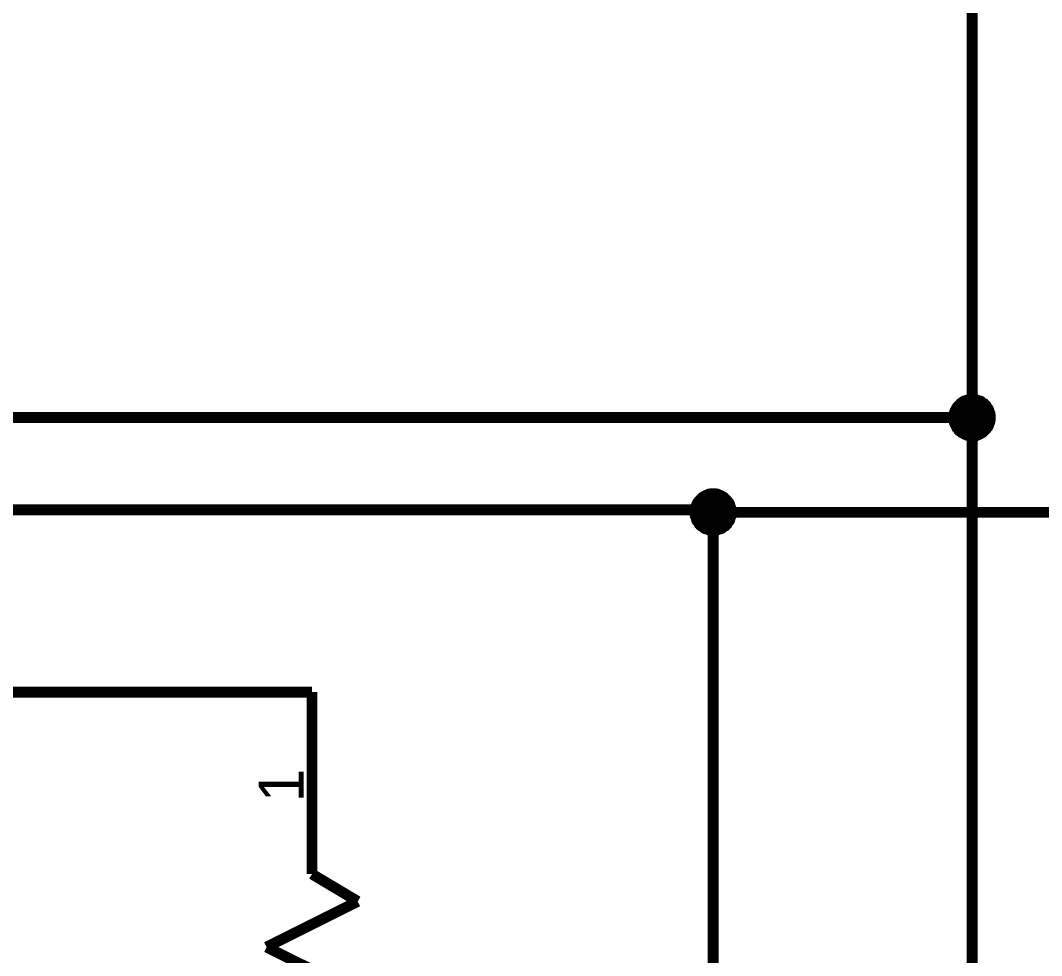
# Model space of a CAD drawing. Header units: millimetres. Extents: x 0 to 800, y 0 to 567.
# Drawn here: x 325.76 to 354.24, y 487.24 to 513.32 of the extents above; entities that cross this region are included whole.
import ezdxf

# ---------------------------------------------------------------- set-up
doc = ezdxf.new("R2010")
doc.units = ezdxf.units.MM
doc.layers.add('Sheet', color=255, linetype='Continuous')

msp = doc.modelspace()

# ---------------------------------------------------------------- linework, layer by layer
at = {"layer": 'Sheet'}
for points, const_width in [([(287.628, 502.248), (352.306, 502.248), (352.306, 539.743), (359.16, 539.743)], 0.3), ([(351.791, 502.248), (351.791, 502.27), (351.791, 502.304), (351.802, 502.326), (351.802, 502.348), (351.802, 502.371), (351.813, 502.393), (351.824, 502.427), (351.836, 502.449), (351.847, 502.472), (351.858, 502.494), (351.869, 502.505), (351.88, 502.528), (351.892, 502.55), (351.914, 502.572), (351.925, 502.584), (351.948, 502.606), (351.959, 502.617), (351.981, 502.64), (352.004, 502.651), (352.015, 502.662), (352.037, 502.684), (352.06, 502.696), (352.082, 502.707), (352.104, 502.707), (352.127, 502.718), (352.149, 502.729), (352.183, 502.74), (352.205, 502.74), (352.228, 502.74), (352.25, 502.752), (352.284, 502.752), (352.306, 502.752)], 0.3), ([(351.791, 502.248), (351.791, 502.27), (351.791, 502.304), (351.802, 502.326), (351.802, 502.348), (351.802, 502.371), (351.813, 502.393), (351.824, 502.427), (351.836, 502.449), (351.847, 502.472), (351.858, 502.494), (351.869, 502.505), (351.88, 502.528), (351.892, 502.55), (351.914, 502.572), (351.925, 502.584), (351.948, 502.606), (351.959, 502.617), (351.981, 502.64), (352.004, 502.651), (352.015, 502.662), (352.037, 502.684), (352.06, 502.696), (352.082, 502.707), (352.104, 502.707), (352.127, 502.718), (352.149, 502.729), (352.183, 502.74), (352.205, 502.74), (352.228, 502.74), (352.25, 502.752), (352.284, 502.752), (352.306, 502.752)], 0.3), ([(351.791, 502.248), (351.791, 502.27), (351.791, 502.304), (351.802, 502.326), (351.802, 502.348), (351.802, 502.371), (351.813, 502.393), (351.824, 502.427), (351.836, 502.449), (351.847, 502.472), (351.858, 502.494), (351.869, 502.505), (351.88, 502.528), (351.892, 502.55), (351.914, 502.572), (351.925, 502.584), (351.948, 502.606), (351.959, 502.617), (351.981, 502.64), (352.004, 502.651), (352.015, 502.662), (352.037, 502.684), (352.06, 502.696), (352.082, 502.707), (352.104, 502.707), (352.127, 502.718), (352.149, 502.729), (352.183, 502.74), (352.205, 502.74), (352.228, 502.74), (352.25, 502.752), (352.284, 502.752), (352.306, 502.752)], 0.3), ([(351.791, 502.248), (351.791, 502.27), (351.791, 502.304), (351.802, 502.326), (351.802, 502.348), (351.802, 502.371), (351.813, 502.393), (351.824, 502.427), (351.836, 502.449), (351.847, 502.472), (351.858, 502.494), (351.869, 502.505), (351.88, 502.528), (351.892, 502.55), (351.914, 502.572), (351.925, 502.584), (351.948, 502.606), (351.959, 502.617), (351.981, 502.64), (352.004, 502.651), (352.015, 502.662), (352.037, 502.684), (352.06, 502.696), (352.082, 502.707), (352.104, 502.707), (352.127, 502.718), (352.149, 502.729), (352.183, 502.74), (352.205, 502.74), (352.228, 502.74), (352.25, 502.752), (352.284, 502.752), (352.306, 502.752)], 0.3), ([(351.791, 502.248), (351.791, 502.27), (351.791, 502.304), (351.802, 502.326), (351.802, 502.348), (351.802, 502.371), (351.813, 502.393), (351.824, 502.427), (351.836, 502.449), (351.847, 502.472), (351.858, 502.494), (351.869, 502.505), (351.88, 502.528), (351.892, 502.55), (351.914, 502.572), (351.925, 502.584), (351.948, 502.606), (351.959, 502.617), (351.981, 502.64), (352.004, 502.651), (352.015, 502.662), (352.037, 502.684), (352.06, 502.696), (352.082, 502.707), (352.104, 502.707), (352.127, 502.718), (352.149, 502.729), (352.183, 502.74), (352.205, 502.74), (352.228, 502.74), (352.25, 502.752), (352.284, 502.752), (352.306, 502.752)], 0.0991), ([(351.791, 502.248), (351.791, 502.27), (351.791, 502.304), (351.802, 502.326), (351.802, 502.348), (351.802, 502.371), (351.813, 502.393), (351.824, 502.427), (351.836, 502.449), (351.847, 502.472), (351.858, 502.494), (351.869, 502.505), (351.88, 502.528), (351.892, 502.55), (351.914, 502.572), (351.925, 502.584), (351.948, 502.606), (351.959, 502.617), (351.981, 502.64), (352.004, 502.651), (352.015, 502.662), (352.037, 502.684), (352.06, 502.696), (352.082, 502.707), (352.104, 502.707), (352.127, 502.718), (352.149, 502.729), (352.183, 502.74), (352.205, 502.74), (352.228, 502.74), (352.25, 502.752), (352.284, 502.752), (352.306, 502.752)], 0.0991), ([(351.791, 502.248), (351.791, 502.27), (351.791, 502.304), (351.802, 502.326), (351.802, 502.348), (351.802, 502.371), (351.813, 502.393), (351.824, 502.427), (351.836, 502.449), (351.847, 502.472), (351.858, 502.494), (351.869, 502.505), (351.88, 502.528), (351.892, 502.55), (351.914, 502.572), (351.925, 502.584), (351.948, 502.606), (351.959, 502.617), (351.981, 502.64), (352.004, 502.651), (352.015, 502.662), (352.037, 502.684), (352.06, 502.696), (352.082, 502.707), (352.104, 502.707), (352.127, 502.718), (352.149, 502.729), (352.183, 502.74), (352.205, 502.74), (352.228, 502.74), (352.25, 502.752), (352.284, 502.752), (352.306, 502.752)], 0.0991), ([(351.791, 502.248), (351.791, 502.27), (351.791, 502.304), (351.802, 502.326), (351.802, 502.348), (351.802, 502.371), (351.813, 502.393), (351.824, 502.427), (351.836, 502.449), (351.847, 502.472), (351.858, 502.494), (351.869, 502.505), (351.88, 502.528), (351.892, 502.55), (351.914, 502.572), (351.925, 502.584), (351.948, 502.606), (351.959, 502.617), (351.981, 502.64), (352.004, 502.651), (352.015, 502.662), (352.037, 502.684), (352.06, 502.696), (352.082, 502.707), (352.104, 502.707), (352.127, 502.718), (352.149, 502.729), (352.183, 502.74), (352.205, 502.74), (352.228, 502.74), (352.25, 502.752), (352.284, 502.752), (352.306, 502.752)], 0.0991), ([(352.306, 502.752), (352.306, 502.752)], 0.3), ([(352.306, 502.752), (352.328, 502.752), (352.362, 502.752), (352.384, 502.74), (352.407, 502.74), (352.429, 502.74), (352.452, 502.729), (352.485, 502.718), (352.508, 502.707), (352.53, 502.707), (352.552, 502.696), (352.564, 502.684), (352.586, 502.662), (352.608, 502.651), (352.631, 502.64), (352.642, 502.617), (352.664, 502.606), (352.676, 502.584), (352.698, 502.572), (352.709, 502.55), (352.72, 502.528), (352.743, 502.505), (352.754, 502.494), (352.765, 502.472), (352.765, 502.449), (352.776, 502.427), (352.788, 502.393), (352.799, 502.371), (352.799, 502.348), (352.799, 502.326), (352.81, 502.304), (352.81, 502.27), (352.81, 502.248)], 0.3), ([(352.306, 502.752), (352.306, 502.752)], 0.3), ([(352.306, 502.752), (352.328, 502.752), (352.362, 502.752), (352.384, 502.74), (352.407, 502.74), (352.429, 502.74), (352.452, 502.729), (352.485, 502.718), (352.508, 502.707), (352.53, 502.707), (352.552, 502.696), (352.564, 502.684), (352.586, 502.662), (352.608, 502.651), (352.631, 502.64), (352.642, 502.617), (352.664, 502.606), (352.676, 502.584), (352.698, 502.572), (352.709, 502.55), (352.72, 502.528), (352.743, 502.505), (352.754, 502.494), (352.765, 502.472), (352.765, 502.449), (352.776, 502.427), (352.788, 502.393), (352.799, 502.371), (352.799, 502.348), (352.799, 502.326), (352.81, 502.304), (352.81, 502.27), (352.81, 502.248)], 0.3), ([(352.306, 502.752), (352.306, 502.752)], 0.3), ([(352.306, 502.752), (352.328, 502.752), (352.362, 502.752), (352.384, 502.74), (352.407, 502.74), (352.429, 502.74), (352.452, 502.729), (352.485, 502.718), (352.508, 502.707), (352.53, 502.707), (352.552, 502.696), (352.564, 502.684), (352.586, 502.662), (352.608, 502.651), (352.631, 502.64), (352.642, 502.617), (352.664, 502.606), (352.676, 502.584), (352.698, 502.572), (352.709, 502.55), (352.72, 502.528), (352.743, 502.505), (352.754, 502.494), (352.765, 502.472), (352.765, 502.449), (352.776, 502.427), (352.788, 502.393), (352.799, 502.371), (352.799, 502.348), (352.799, 502.326), (352.81, 502.304), (352.81, 502.27), (352.81, 502.248)], 0.3), ([(352.306, 502.752), (352.306, 502.752)], 0.3), ([(352.306, 502.752), (352.328, 502.752), (352.362, 502.752), (352.384, 502.74), (352.407, 502.74), (352.429, 502.74), (352.452, 502.729), (352.485, 502.718), (352.508, 502.707), (352.53, 502.707), (352.552, 502.696), (352.564, 502.684), (352.586, 502.662), (352.608, 502.651), (352.631, 502.64), (352.642, 502.617), (352.664, 502.606), (352.676, 502.584), (352.698, 502.572), (352.709, 502.55), (352.72, 502.528), (352.743, 502.505), (352.754, 502.494), (352.765, 502.472), (352.765, 502.449), (352.776, 502.427), (352.788, 502.393), (352.799, 502.371), (352.799, 502.348), (352.799, 502.326), (352.81, 502.304), (352.81, 502.27), (352.81, 502.248)], 0.3), ([(352.306, 502.752), (352.306, 502.752)], 0.0991), ([(352.306, 502.752), (352.328, 502.752), (352.362, 502.752), (352.384, 502.74), (352.407, 502.74), (352.429, 502.74), (352.452, 502.729), (352.485, 502.718), (352.508, 502.707), (352.53, 502.707), (352.552, 502.696), (352.564, 502.684), (352.586, 502.662), (352.608, 502.651), (352.631, 502.64), (352.642, 502.617), (352.664, 502.606), (352.676, 502.584), (352.698, 502.572), (352.709, 502.55), (352.72, 502.528), (352.743, 502.505), (352.754, 502.494), (352.765, 502.472), (352.765, 502.449), (352.776, 502.427), (352.788, 502.393), (352.799, 502.371), (352.799, 502.348), (352.799, 502.326), (352.81, 502.304), (352.81, 502.27), (352.81, 502.248)], 0.0991), ([(352.306, 502.752), (352.306, 502.752)], 0.0991), ([(352.306, 502.752), (352.328, 502.752), (352.362, 502.752), (352.384, 502.74), (352.407, 502.74), (352.429, 502.74), (352.452, 502.729), (352.485, 502.718), (352.508, 502.707), (352.53, 502.707), (352.552, 502.696), (352.564, 502.684), (352.586, 502.662), (352.608, 502.651), (352.631, 502.64), (352.642, 502.617), (352.664, 502.606), (352.676, 502.584), (352.698, 502.572), (352.709, 502.55), (352.72, 502.528), (352.743, 502.505), (352.754, 502.494), (352.765, 502.472), (352.765, 502.449), (352.776, 502.427), (352.788, 502.393), (352.799, 502.371), (352.799, 502.348), (352.799, 502.326), (352.81, 502.304), (352.81, 502.27), (352.81, 502.248)], 0.0991), ([(352.306, 502.752), (352.306, 502.752)], 0.0991), ([(352.306, 502.752), (352.328, 502.752), (352.362, 502.752), (352.384, 502.74), (352.407, 502.74), (352.429, 502.74), (352.452, 502.729), (352.485, 502.718), (352.508, 502.707), (352.53, 502.707), (352.552, 502.696), (352.564, 502.684), (352.586, 502.662), (352.608, 502.651), (352.631, 502.64), (352.642, 502.617), (352.664, 502.606), (352.676, 502.584), (352.698, 502.572), (352.709, 502.55), (352.72, 502.528), (352.743, 502.505), (352.754, 502.494), (352.765, 502.472), (352.765, 502.449), (352.776, 502.427), (352.788, 502.393), (352.799, 502.371), (352.799, 502.348), (352.799, 502.326), (352.81, 502.304), (352.81, 502.27), (352.81, 502.248)], 0.0991), ([(352.306, 502.752), (352.306, 502.752)], 0.0991), ([(352.306, 502.752), (352.328, 502.752), (352.362, 502.752), (352.384, 502.74), (352.407, 502.74), (352.429, 502.74), (352.452, 502.729), (352.485, 502.718), (352.508, 502.707), (352.53, 502.707), (352.552, 502.696), (352.564, 502.684), (352.586, 502.662), (352.608, 502.651), (352.631, 502.64), (352.642, 502.617), (352.664, 502.606), (352.676, 502.584), (352.698, 502.572), (352.709, 502.55), (352.72, 502.528), (352.743, 502.505), (352.754, 502.494), (352.765, 502.472), (352.765, 502.449), (352.776, 502.427), (352.788, 502.393), (352.799, 502.371), (352.799, 502.348), (352.799, 502.326), (352.81, 502.304), (352.81, 502.27), (352.81, 502.248)], 0.0991), ([(352.306, 501.732), (352.284, 501.732), (352.25, 501.732), (352.228, 501.744), (352.205, 501.744), (352.183, 501.744), (352.149, 501.755), (352.127, 501.766), (352.104, 501.777), (352.082, 501.788), (352.06, 501.8), (352.037, 501.811), (352.015, 501.822), (352.004, 501.833), (351.981, 501.856), (351.959, 501.867), (351.948, 501.889), (351.925, 501.9), (351.914, 501.923), (351.892, 501.945), (351.88, 501.956), (351.869, 501.979), (351.858, 502.001), (351.847, 502.024), (351.836, 502.046), (351.824, 502.068), (351.813, 502.091), (351.802, 502.124), (351.802, 502.147), (351.802, 502.169), (351.791, 502.192), (351.791, 502.225), (351.791, 502.248)], 0.3), ([(351.791, 502.248), (351.791, 502.248)], 0.3), ([(352.306, 501.732), (352.284, 501.732), (352.25, 501.732), (352.228, 501.744), (352.205, 501.744), (352.183, 501.744), (352.149, 501.755), (352.127, 501.766), (352.104, 501.777), (352.082, 501.788), (352.06, 501.8), (352.037, 501.811), (352.015, 501.822), (352.004, 501.833), (351.981, 501.856), (351.959, 501.867), (351.948, 501.889), (351.925, 501.9), (351.914, 501.923), (351.892, 501.945), (351.88, 501.956), (351.869, 501.979), (351.858, 502.001), (351.847, 502.024), (351.836, 502.046), (351.824, 502.068), (351.813, 502.091), (351.802, 502.124), (351.802, 502.147), (351.802, 502.169), (351.791, 502.192), (351.791, 502.225), (351.791, 502.248)], 0.3), ([(351.791, 502.248), (351.791, 502.248)], 0.3), ([(352.306, 501.732), (352.284, 501.732), (352.25, 501.732), (352.228, 501.744), (352.205, 501.744), (352.183, 501.744), (352.149, 501.755), (352.127, 501.766), (352.104, 501.777), (352.082, 501.788), (352.06, 501.8), (352.037, 501.811), (352.015, 501.822), (352.004, 501.833), (351.981, 501.856), (351.959, 501.867), (351.948, 501.889), (351.925, 501.9), (351.914, 501.923), (351.892, 501.945), (351.88, 501.956), (351.869, 501.979), (351.858, 502.001), (351.847, 502.024), (351.836, 502.046), (351.824, 502.068), (351.813, 502.091), (351.802, 502.124), (351.802, 502.147), (351.802, 502.169), (351.791, 502.192), (351.791, 502.225), (351.791, 502.248)], 0.3), ([(351.791, 502.248), (351.791, 502.248)], 0.3), ([(352.306, 501.732), (352.284, 501.732), (352.25, 501.732), (352.228, 501.744), (352.205, 501.744), (352.183, 501.744), (352.149, 501.755), (352.127, 501.766), (352.104, 501.777), (352.082, 501.788), (352.06, 501.8), (352.037, 501.811), (352.015, 501.822), (352.004, 501.833), (351.981, 501.856), (351.959, 501.867), (351.948, 501.889), (351.925, 501.9), (351.914, 501.923), (351.892, 501.945), (351.88, 501.956), (351.869, 501.979), (351.858, 502.001), (351.847, 502.024), (351.836, 502.046), (351.824, 502.068), (351.813, 502.091), (351.802, 502.124), (351.802, 502.147), (351.802, 502.169), (351.791, 502.192), (351.791, 502.225), (351.791, 502.248)], 0.3), ([(351.791, 502.248), (351.791, 502.248)], 0.3), ([(352.306, 478.27), (352.306, 502.248)], 0.3), ([(352.81, 502.248), (352.81, 502.225), (352.81, 502.192), (352.799, 502.169), (352.799, 502.147), (352.799, 502.124), (352.788, 502.091), (352.776, 502.068), (352.765, 502.046), (352.765, 502.024), (352.754, 502.001), (352.743, 501.979), (352.72, 501.956), (352.709, 501.945), (352.698, 501.923), (352.676, 501.9), (352.664, 501.889), (352.642, 501.867), (352.631, 501.856), (352.608, 501.833), (352.586, 501.822), (352.564, 501.811), (352.552, 501.8), (352.53, 501.788), (352.508, 501.777), (352.485, 501.766), (352.452, 501.755), (352.429, 501.744), (352.407, 501.744), (352.384, 501.744), (352.362, 501.732), (352.328, 501.732), (352.306, 501.732)], 0.3), ([(352.81, 502.248), (352.81, 502.225), (352.81, 502.192), (352.799, 502.169), (352.799, 502.147), (352.799, 502.124), (352.788, 502.091), (352.776, 502.068), (352.765, 502.046), (352.765, 502.024), (352.754, 502.001), (352.743, 501.979), (352.72, 501.956), (352.709, 501.945), (352.698, 501.923), (352.676, 501.9), (352.664, 501.889), (352.642, 501.867), (352.631, 501.856), (352.608, 501.833), (352.586, 501.822), (352.564, 501.811), (352.552, 501.8), (352.53, 501.788), (352.508, 501.777), (352.485, 501.766), (352.452, 501.755), (352.429, 501.744), (352.407, 501.744), (352.384, 501.744), (352.362, 501.732), (352.328, 501.732), (352.306, 501.732)], 0.3), ([(352.81, 502.248), (352.81, 502.225), (352.81, 502.192), (352.799, 502.169), (352.799, 502.147), (352.799, 502.124), (352.788, 502.091), (352.776, 502.068), (352.765, 502.046), (352.765, 502.024), (352.754, 502.001), (352.743, 501.979), (352.72, 501.956), (352.709, 501.945), (352.698, 501.923), (352.676, 501.9), (352.664, 501.889), (352.642, 501.867), (352.631, 501.856), (352.608, 501.833), (352.586, 501.822), (352.564, 501.811), (352.552, 501.8), (352.53, 501.788), (352.508, 501.777), (352.485, 501.766), (352.452, 501.755), (352.429, 501.744), (352.407, 501.744), (352.384, 501.744), (352.362, 501.732), (352.328, 501.732), (352.306, 501.732)], 0.3), ([(352.81, 502.248), (352.81, 502.225), (352.81, 502.192), (352.799, 502.169), (352.799, 502.147), (352.799, 502.124), (352.788, 502.091), (352.776, 502.068), (352.765, 502.046), (352.765, 502.024), (352.754, 502.001), (352.743, 501.979), (352.72, 501.956), (352.709, 501.945), (352.698, 501.923), (352.676, 501.9), (352.664, 501.889), (352.642, 501.867), (352.631, 501.856), (352.608, 501.833), (352.586, 501.822), (352.564, 501.811), (352.552, 501.8), (352.53, 501.788), (352.508, 501.777), (352.485, 501.766), (352.452, 501.755), (352.429, 501.744), (352.407, 501.744), (352.384, 501.744), (352.362, 501.732), (352.328, 501.732), (352.306, 501.732)], 0.3), ([(352.81, 502.248), (352.81, 502.248), (352.81, 502.248), (352.81, 502.248), (352.81, 502.248), (352.81, 502.248), (352.81, 502.248), (352.81, 502.248), (352.81, 502.248), (352.81, 502.248), (352.81, 502.248), (352.81, 502.248), (352.81, 502.248), (352.81, 502.248), (352.81, 502.248), (352.81, 502.248), (352.81, 502.248), (352.81, 502.248), (352.81, 502.248), (352.81, 502.248), (352.81, 502.248), (352.81, 502.248), (352.81, 502.248), (352.81, 502.248), (352.81, 502.248), (352.81, 502.248), (352.81, 502.248), (352.81, 502.248), (352.81, 502.248), (352.81, 502.248), (352.81, 502.248), (352.81, 502.248), (352.81, 502.248)], 0.3), ([(352.81, 502.248), (352.81, 502.248)], 0.3), ([(352.81, 502.248), (352.81, 502.248), (352.81, 502.248), (352.81, 502.248), (352.81, 502.248), (352.81, 502.248), (352.81, 502.248), (352.81, 502.248), (352.81, 502.248), (352.81, 502.248), (352.81, 502.248), (352.81, 502.248), (352.81, 502.248), (352.81, 502.248), (352.81, 502.248), (352.81, 502.248), (352.81, 502.248), (352.81, 502.248), (352.81, 502.248), (352.81, 502.248), (352.81, 502.248), (352.81, 502.248), (352.81, 502.248), (352.81, 502.248), (352.81, 502.248), (352.81, 502.248), (352.81, 502.248), (352.81, 502.248), (352.81, 502.248), (352.81, 502.248), (352.81, 502.248), (352.81, 502.248), (352.81, 502.248)], 0.3), ([(352.81, 502.248), (352.81, 502.248)], 0.3), ([(352.81, 502.248), (352.81, 502.248), (352.81, 502.248), (352.81, 502.248), (352.81, 502.248), (352.81, 502.248), (352.81, 502.248), (352.81, 502.248), (352.81, 502.248), (352.81, 502.248), (352.81, 502.248), (352.81, 502.248), (352.81, 502.248), (352.81, 502.248), (352.81, 502.248), (352.81, 502.248), (352.81, 502.248), (352.81, 502.248), (352.81, 502.248), (352.81, 502.248), (352.81, 502.248), (352.81, 502.248), (352.81, 502.248), (352.81, 502.248), (352.81, 502.248), (352.81, 502.248), (352.81, 502.248), (352.81, 502.248), (352.81, 502.248), (352.81, 502.248), (352.81, 502.248), (352.81, 502.248), (352.81, 502.248)], 0.3), ([(352.81, 502.248), (352.81, 502.248)], 0.3), ([(352.81, 502.248), (352.81, 502.248), (352.81, 502.248), (352.81, 502.248), (352.81, 502.248), (352.81, 502.248), (352.81, 502.248), (352.81, 502.248), (352.81, 502.248), (352.81, 502.248), (352.81, 502.248), (352.81, 502.248), (352.81, 502.248), (352.81, 502.248), (352.81, 502.248), (352.81, 502.248), (352.81, 502.248), (352.81, 502.248), (352.81, 502.248), (352.81, 502.248), (352.81, 502.248), (352.81, 502.248), (352.81, 502.248), (352.81, 502.248), (352.81, 502.248), (352.81, 502.248), (352.81, 502.248), (352.81, 502.248), (352.81, 502.248), (352.81, 502.248), (352.81, 502.248), (352.81, 502.248), (352.81, 502.248)], 0.3), ([(352.81, 502.248), (352.81, 502.248)], 0.3), ([(352.306, 501.732), (352.284, 501.732), (352.25, 501.732), (352.228, 501.744), (352.205, 501.744), (352.183, 501.744), (352.149, 501.755), (352.127, 501.766), (352.104, 501.777), (352.082, 501.788), (352.06, 501.8), (352.037, 501.811), (352.015, 501.822), (352.004, 501.833), (351.981, 501.856), (351.959, 501.867), (351.948, 501.889), (351.925, 501.9), (351.914, 501.923), (351.892, 501.945), (351.88, 501.956), (351.869, 501.979), (351.858, 502.001), (351.847, 502.024), (351.836, 502.046), (351.824, 502.068), (351.813, 502.091), (351.802, 502.124), (351.802, 502.147), (351.802, 502.169), (351.791, 502.192), (351.791, 502.225), (351.791, 502.248)], 0.0991), ([(351.791, 502.248), (351.791, 502.248)], 0.0991), ([(352.306, 501.732), (352.284, 501.732), (352.25, 501.732), (352.228, 501.744), (352.205, 501.744), (352.183, 501.744), (352.149, 501.755), (352.127, 501.766), (352.104, 501.777), (352.082, 501.788), (352.06, 501.8), (352.037, 501.811), (352.015, 501.822), (352.004, 501.833), (351.981, 501.856), (351.959, 501.867), (351.948, 501.889), (351.925, 501.9), (351.914, 501.923), (351.892, 501.945), (351.88, 501.956), (351.869, 501.979), (351.858, 502.001), (351.847, 502.024), (351.836, 502.046), (351.824, 502.068), (351.813, 502.091), (351.802, 502.124), (351.802, 502.147), (351.802, 502.169), (351.791, 502.192), (351.791, 502.225), (351.791, 502.248)], 0.0991), ([(351.791, 502.248), (351.791, 502.248)], 0.0991), ([(352.306, 501.732), (352.284, 501.732), (352.25, 501.732), (352.228, 501.744), (352.205, 501.744), (352.183, 501.744), (352.149, 501.755), (352.127, 501.766), (352.104, 501.777), (352.082, 501.788), (352.06, 501.8), (352.037, 501.811), (352.015, 501.822), (352.004, 501.833), (351.981, 501.856), (351.959, 501.867), (351.948, 501.889), (351.925, 501.9), (351.914, 501.923), (351.892, 501.945), (351.88, 501.956), (351.869, 501.979), (351.858, 502.001), (351.847, 502.024), (351.836, 502.046), (351.824, 502.068), (351.813, 502.091), (351.802, 502.124), (351.802, 502.147), (351.802, 502.169), (351.791, 502.192), (351.791, 502.225), (351.791, 502.248)], 0.0991), ([(351.791, 502.248), (351.791, 502.248)], 0.0991), ([(352.306, 501.732), (352.284, 501.732), (352.25, 501.732), (352.228, 501.744), (352.205, 501.744), (352.183, 501.744), (352.149, 501.755), (352.127, 501.766), (352.104, 501.777), (352.082, 501.788), (352.06, 501.8), (352.037, 501.811), (352.015, 501.822), (352.004, 501.833), (351.981, 501.856), (351.959, 501.867), (351.948, 501.889), (351.925, 501.9), (351.914, 501.923), (351.892, 501.945), (351.88, 501.956), (351.869, 501.979), (351.858, 502.001), (351.847, 502.024), (351.836, 502.046), (351.824, 502.068), (351.813, 502.091), (351.802, 502.124), (351.802, 502.147), (351.802, 502.169), (351.791, 502.192), (351.791, 502.225), (351.791, 502.248)], 0.0991), ([(351.791, 502.248), (351.791, 502.248)], 0.0991), ([(352.81, 502.248), (352.81, 502.225), (352.81, 502.192), (352.799, 502.169), (352.799, 502.147), (352.799, 502.124), (352.788, 502.091), (352.776, 502.068), (352.765, 502.046), (352.765, 502.024), (352.754, 502.001), (352.743, 501.979), (352.72, 501.956), (352.709, 501.945), (352.698, 501.923), (352.676, 501.9), (352.664, 501.889), (352.642, 501.867), (352.631, 501.856), (352.608, 501.833), (352.586, 501.822), (352.564, 501.811), (352.552, 501.8), (352.53, 501.788), (352.508, 501.777), (352.485, 501.766), (352.452, 501.755), (352.429, 501.744), (352.407, 501.744), (352.384, 501.744), (352.362, 501.732), (352.328, 501.732), (352.306, 501.732)], 0.0991), ([(352.81, 502.248), (352.81, 502.225), (352.81, 502.192), (352.799, 502.169), (352.799, 502.147), (352.799, 502.124), (352.788, 502.091), (352.776, 502.068), (352.765, 502.046), (352.765, 502.024), (352.754, 502.001), (352.743, 501.979), (352.72, 501.956), (352.709, 501.945), (352.698, 501.923), (352.676, 501.9), (352.664, 501.889), (352.642, 501.867), (352.631, 501.856), (352.608, 501.833), (352.586, 501.822), (352.564, 501.811), (352.552, 501.8), (352.53, 501.788), (352.508, 501.777), (352.485, 501.766), (352.452, 501.755), (352.429, 501.744), (352.407, 501.744), (352.384, 501.744), (352.362, 501.732), (352.328, 501.732), (352.306, 501.732)], 0.0991), ([(352.81, 502.248), (352.81, 502.225), (352.81, 502.192), (352.799, 502.169), (352.799, 502.147), (352.799, 502.124), (352.788, 502.091), (352.776, 502.068), (352.765, 502.046), (352.765, 502.024), (352.754, 502.001), (352.743, 501.979), (352.72, 501.956), (352.709, 501.945), (352.698, 501.923), (352.676, 501.9), (352.664, 501.889), (352.642, 501.867), (352.631, 501.856), (352.608, 501.833), (352.586, 501.822), (352.564, 501.811), (352.552, 501.8), (352.53, 501.788), (352.508, 501.777), (352.485, 501.766), (352.452, 501.755), (352.429, 501.744), (352.407, 501.744), (352.384, 501.744), (352.362, 501.732), (352.328, 501.732), (352.306, 501.732)], 0.0991), ([(352.81, 502.248), (352.81, 502.225), (352.81, 502.192), (352.799, 502.169), (352.799, 502.147), (352.799, 502.124), (352.788, 502.091), (352.776, 502.068), (352.765, 502.046), (352.765, 502.024), (352.754, 502.001), (352.743, 501.979), (352.72, 501.956), (352.709, 501.945), (352.698, 501.923), (352.676, 501.9), (352.664, 501.889), (352.642, 501.867), (352.631, 501.856), (352.608, 501.833), (352.586, 501.822), (352.564, 501.811), (352.552, 501.8), (352.53, 501.788), (352.508, 501.777), (352.485, 501.766), (352.452, 501.755), (352.429, 501.744), (352.407, 501.744), (352.384, 501.744), (352.362, 501.732), (352.328, 501.732), (352.306, 501.732)], 0.0991), ([(352.81, 502.248), (352.81, 502.248), (352.81, 502.248), (352.81, 502.248), (352.81, 502.248), (352.81, 502.248), (352.81, 502.248), (352.81, 502.248), (352.81, 502.248), (352.81, 502.248), (352.81, 502.248), (352.81, 502.248), (352.81, 502.248), (352.81, 502.248), (352.81, 502.248), (352.81, 502.248), (352.81, 502.248), (352.81, 502.248), (352.81, 502.248), (352.81, 502.248), (352.81, 502.248), (352.81, 502.248), (352.81, 502.248), (352.81, 502.248), (352.81, 502.248), (352.81, 502.248), (352.81, 502.248), (352.81, 502.248), (352.81, 502.248), (352.81, 502.248), (352.81, 502.248), (352.81, 502.248), (352.81, 502.248)], 0.0991), ([(352.81, 502.248), (352.81, 502.248)], 0.0991), ([(352.81, 502.248), (352.81, 502.248), (352.81, 502.248), (352.81, 502.248), (352.81, 502.248), (352.81, 502.248), (352.81, 502.248), (352.81, 502.248), (352.81, 502.248), (352.81, 502.248), (352.81, 502.248), (352.81, 502.248), (352.81, 502.248), (352.81, 502.248), (352.81, 502.248), (352.81, 502.248), (352.81, 502.248), (352.81, 502.248), (352.81, 502.248), (352.81, 502.248), (352.81, 502.248), (352.81, 502.248), (352.81, 502.248), (352.81, 502.248), (352.81, 502.248), (352.81, 502.248), (352.81, 502.248), (352.81, 502.248), (352.81, 502.248), (352.81, 502.248), (352.81, 502.248), (352.81, 502.248), (352.81, 502.248)], 0.0991), ([(352.81, 502.248), (352.81, 502.248)], 0.0991), ([(352.81, 502.248), (352.81, 502.248), (352.81, 502.248), (352.81, 502.248), (352.81, 502.248), (352.81, 502.248), (352.81, 502.248), (352.81, 502.248), (352.81, 502.248), (352.81, 502.248), (352.81, 502.248), (352.81, 502.248), (352.81, 502.248), (352.81, 502.248), (352.81, 502.248), (352.81, 502.248), (352.81, 502.248), (352.81, 502.248), (352.81, 502.248), (352.81, 502.248), (352.81, 502.248), (352.81, 502.248), (352.81, 502.248), (352.81, 502.248), (352.81, 502.248), (352.81, 502.248), (352.81, 502.248), (352.81, 502.248), (352.81, 502.248), (352.81, 502.248), (352.81, 502.248), (352.81, 502.248), (352.81, 502.248)], 0.0991), ([(352.81, 502.248), (352.81, 502.248)], 0.0991), ([(352.81, 502.248), (352.81, 502.248), (352.81, 502.248), (352.81, 502.248), (352.81, 502.248), (352.81, 502.248), (352.81, 502.248), (352.81, 502.248), (352.81, 502.248), (352.81, 502.248), (352.81, 502.248), (352.81, 502.248), (352.81, 502.248), (352.81, 502.248), (352.81, 502.248), (352.81, 502.248), (352.81, 502.248), (352.81, 502.248), (352.81, 502.248), (352.81, 502.248), (352.81, 502.248), (352.81, 502.248), (352.81, 502.248), (352.81, 502.248), (352.81, 502.248), (352.81, 502.248), (352.81, 502.248), (352.81, 502.248), (352.81, 502.248), (352.81, 502.248), (352.81, 502.248), (352.81, 502.248), (352.81, 502.248)], 0.0991), ([(352.81, 502.248), (352.81, 502.248)], 0.0991), ([(344.578, 499.604), (344.578, 499.627), (344.578, 499.66), (344.59, 499.683), (344.59, 499.705), (344.59, 499.728), (344.601, 499.761), (344.612, 499.784), (344.623, 499.806), (344.623, 499.828), (344.634, 499.851), (344.646, 499.873), (344.668, 499.896), (344.679, 499.907), (344.69, 499.929), (344.713, 499.952), (344.724, 499.963), (344.746, 499.985), (344.758, 499.996), (344.78, 500.019), (344.802, 500.03), (344.825, 500.041), (344.836, 500.052), (344.858, 500.064), (344.881, 500.075), (344.903, 500.086), (344.937, 500.097), (344.959, 500.108), (344.982, 500.108), (345.004, 500.108), (345.026, 500.12), (345.06, 500.12), (345.082, 500.12)], 0.3), ([(344.578, 499.604), (344.578, 499.627), (344.578, 499.66), (344.59, 499.683), (344.59, 499.705), (344.59, 499.728), (344.601, 499.761), (344.612, 499.784), (344.623, 499.806), (344.623, 499.828), (344.634, 499.851), (344.646, 499.873), (344.668, 499.896), (344.679, 499.907), (344.69, 499.929), (344.713, 499.952), (344.724, 499.963), (344.746, 499.985), (344.758, 499.996), (344.78, 500.019), (344.802, 500.03), (344.825, 500.041), (344.836, 500.052), (344.858, 500.064), (344.881, 500.075), (344.903, 500.086), (344.937, 500.097), (344.959, 500.108), (344.982, 500.108), (345.004, 500.108), (345.026, 500.12), (345.06, 500.12), (345.082, 500.12)], 0.3), ([(344.578, 499.604), (344.578, 499.627), (344.578, 499.66), (344.59, 499.683), (344.59, 499.705), (344.59, 499.728), (344.601, 499.761), (344.612, 499.784), (344.623, 499.806), (344.623, 499.828), (344.634, 499.851), (344.646, 499.873), (344.668, 499.896), (344.679, 499.907), (344.69, 499.929), (344.713, 499.952), (344.724, 499.963), (344.746, 499.985), (344.758, 499.996), (344.78, 500.019), (344.802, 500.03), (344.825, 500.041), (344.836, 500.052), (344.858, 500.064), (344.881, 500.075), (344.903, 500.086), (344.937, 500.097), (344.959, 500.108), (344.982, 500.108), (345.004, 500.108), (345.026, 500.12), (345.06, 500.12), (345.082, 500.12)], 0.3), ([(344.578, 499.604), (344.578, 499.627), (344.578, 499.66), (344.59, 499.683), (344.59, 499.705), (344.59, 499.728), (344.601, 499.761), (344.612, 499.784), (344.623, 499.806), (344.623, 499.828), (344.634, 499.851), (344.646, 499.873), (344.668, 499.896), (344.679, 499.907), (344.69, 499.929), (344.713, 499.952), (344.724, 499.963), (344.746, 499.985), (344.758, 499.996), (344.78, 500.019), (344.802, 500.03), (344.825, 500.041), (344.836, 500.052), (344.858, 500.064), (344.881, 500.075), (344.903, 500.086), (344.937, 500.097), (344.959, 500.108), (344.982, 500.108), (345.004, 500.108), (345.026, 500.12), (345.06, 500.12), (345.082, 500.12)], 0.3), ([(344.578, 499.604), (344.578, 499.627), (344.578, 499.66), (344.59, 499.683), (344.59, 499.705), (344.59, 499.728), (344.601, 499.761), (344.612, 499.784), (344.623, 499.806), (344.623, 499.828), (344.634, 499.851), (344.646, 499.873), (344.668, 499.896), (344.679, 499.907), (344.69, 499.929), (344.713, 499.952), (344.724, 499.963), (344.746, 499.985), (344.758, 499.996), (344.78, 500.019), (344.802, 500.03), (344.825, 500.041), (344.836, 500.052), (344.858, 500.064), (344.881, 500.075), (344.903, 500.086), (344.937, 500.097), (344.959, 500.108), (344.982, 500.108), (345.004, 500.108), (345.026, 500.12), (345.06, 500.12), (345.082, 500.12)], 0.0991), ([(344.578, 499.604), (344.578, 499.627), (344.578, 499.66), (344.59, 499.683), (344.59, 499.705), (344.59, 499.728), (344.601, 499.761), (344.612, 499.784), (344.623, 499.806), (344.623, 499.828), (344.634, 499.851), (344.646, 499.873), (344.668, 499.896), (344.679, 499.907), (344.69, 499.929), (344.713, 499.952), (344.724, 499.963), (344.746, 499.985), (344.758, 499.996), (344.78, 500.019), (344.802, 500.03), (344.825, 500.041), (344.836, 500.052), (344.858, 500.064), (344.881, 500.075), (344.903, 500.086), (344.937, 500.097), (344.959, 500.108), (344.982, 500.108), (345.004, 500.108), (345.026, 500.12), (345.06, 500.12), (345.082, 500.12)], 0.0991), ([(344.578, 499.604), (344.578, 499.627), (344.578, 499.66), (344.59, 499.683), (344.59, 499.705), (344.59, 499.728), (344.601, 499.761), (344.612, 499.784), (344.623, 499.806), (344.623, 499.828), (344.634, 499.851), (344.646, 499.873), (344.668, 499.896), (344.679, 499.907), (344.69, 499.929), (344.713, 499.952), (344.724, 499.963), (344.746, 499.985), (344.758, 499.996), (344.78, 500.019), (344.802, 500.03), (344.825, 500.041), (344.836, 500.052), (344.858, 500.064), (344.881, 500.075), (344.903, 500.086), (344.937, 500.097), (344.959, 500.108), (344.982, 500.108), (345.004, 500.108), (345.026, 500.12), (345.06, 500.12), (345.082, 500.12)], 0.0991), ([(344.578, 499.604), (344.578, 499.627), (344.578, 499.66), (344.59, 499.683), (344.59, 499.705), (344.59, 499.728), (344.601, 499.761), (344.612, 499.784), (344.623, 499.806), (344.623, 499.828), (344.634, 499.851), (344.646, 499.873), (344.668, 499.896), (344.679, 499.907), (344.69, 499.929), (344.713, 499.952), (344.724, 499.963), (344.746, 499.985), (344.758, 499.996), (344.78, 500.019), (344.802, 500.03), (344.825, 500.041), (344.836, 500.052), (344.858, 500.064), (344.881, 500.075), (344.903, 500.086), (344.937, 500.097), (344.959, 500.108), (344.982, 500.108), (345.004, 500.108), (345.026, 500.12), (345.06, 500.12), (345.082, 500.12)], 0.0991), ([(345.082, 500.12), (345.082, 500.12)], 0.3), ([(345.082, 500.12), (345.105, 500.12), (345.138, 500.12), (345.161, 500.108), (345.183, 500.108), (345.206, 500.108), (345.228, 500.097), (345.262, 500.086), (345.284, 500.075), (345.306, 500.064), (345.329, 500.052), (345.34, 500.041), (345.362, 500.03), (345.385, 500.019), (345.407, 499.996), (345.418, 499.985), (345.441, 499.963), (345.452, 499.952), (345.474, 499.929), (345.486, 499.907), (345.497, 499.896), (345.519, 499.873), (345.53, 499.851), (345.542, 499.828), (345.542, 499.806), (345.553, 499.784), (345.564, 499.761), (345.575, 499.728), (345.575, 499.705), (345.575, 499.683), (345.586, 499.66), (345.586, 499.627), (345.586, 499.604)], 0.3), ([(345.082, 500.12), (345.082, 500.12)], 0.3), ([(345.082, 500.12), (345.105, 500.12), (345.138, 500.12), (345.161, 500.108), (345.183, 500.108), (345.206, 500.108), (345.228, 500.097), (345.262, 500.086), (345.284, 500.075), (345.306, 500.064), (345.329, 500.052), (345.34, 500.041), (345.362, 500.03), (345.385, 500.019), (345.407, 499.996), (345.418, 499.985), (345.441, 499.963), (345.452, 499.952), (345.474, 499.929), (345.486, 499.907), (345.497, 499.896), (345.519, 499.873), (345.53, 499.851), (345.542, 499.828), (345.542, 499.806), (345.553, 499.784), (345.564, 499.761), (345.575, 499.728), (345.575, 499.705), (345.575, 499.683), (345.586, 499.66), (345.586, 499.627), (345.586, 499.604)], 0.3), ([(345.082, 500.12), (345.082, 500.12)], 0.3), ([(345.082, 500.12), (345.105, 500.12), (345.138, 500.12), (345.161, 500.108), (345.183, 500.108), (345.206, 500.108), (345.228, 500.097), (345.262, 500.086), (345.284, 500.075), (345.306, 500.064), (345.329, 500.052), (345.34, 500.041), (345.362, 500.03), (345.385, 500.019), (345.407, 499.996), (345.418, 499.985), (345.441, 499.963), (345.452, 499.952), (345.474, 499.929), (345.486, 499.907), (345.497, 499.896), (345.519, 499.873), (345.53, 499.851), (345.542, 499.828), (345.542, 499.806), (345.553, 499.784), (345.564, 499.761), (345.575, 499.728), (345.575, 499.705), (345.575, 499.683), (345.586, 499.66), (345.586, 499.627), (345.586, 499.604)], 0.3), ([(345.082, 500.12), (345.082, 500.12)], 0.3), ([(345.082, 500.12), (345.105, 500.12), (345.138, 500.12), (345.161, 500.108), (345.183, 500.108), (345.206, 500.108), (345.228, 500.097), (345.262, 500.086), (345.284, 500.075), (345.306, 500.064), (345.329, 500.052), (345.34, 500.041), (345.362, 500.03), (345.385, 500.019), (345.407, 499.996), (345.418, 499.985), (345.441, 499.963), (345.452, 499.952), (345.474, 499.929), (345.486, 499.907), (345.497, 499.896), (345.519, 499.873), (345.53, 499.851), (345.542, 499.828), (345.542, 499.806), (345.553, 499.784), (345.564, 499.761), (345.575, 499.728), (345.575, 499.705), (345.575, 499.683), (345.586, 499.66), (345.586, 499.627), (345.586, 499.604)], 0.3), ([(345.082, 500.12), (345.082, 500.12)], 0.0991), ([(345.082, 500.12), (345.105, 500.12), (345.138, 500.12), (345.161, 500.108), (345.183, 500.108), (345.206, 500.108), (345.228, 500.097), (345.262, 500.086), (345.284, 500.075), (345.306, 500.064), (345.329, 500.052), (345.34, 500.041), (345.362, 500.03), (345.385, 500.019), (345.407, 499.996), (345.418, 499.985), (345.441, 499.963), (345.452, 499.952), (345.474, 499.929), (345.486, 499.907), (345.497, 499.896), (345.519, 499.873), (345.53, 499.851), (345.542, 499.828), (345.542, 499.806), (345.553, 499.784), (345.564, 499.761), (345.575, 499.728), (345.575, 499.705), (345.575, 499.683), (345.586, 499.66), (345.586, 499.627), (345.586, 499.604)], 0.0991), ([(345.082, 500.12), (345.082, 500.12)], 0.0991), ([(345.082, 500.12), (345.105, 500.12), (345.138, 500.12), (345.161, 500.108), (345.183, 500.108), (345.206, 500.108), (345.228, 500.097), (345.262, 500.086), (345.284, 500.075), (345.306, 500.064), (345.329, 500.052), (345.34, 500.041), (345.362, 500.03), (345.385, 500.019), (345.407, 499.996), (345.418, 499.985), (345.441, 499.963), (345.452, 499.952), (345.474, 499.929), (345.486, 499.907), (345.497, 499.896), (345.519, 499.873), (345.53, 499.851), (345.542, 499.828), (345.542, 499.806), (345.553, 499.784), (345.564, 499.761), (345.575, 499.728), (345.575, 499.705), (345.575, 499.683), (345.586, 499.66), (345.586, 499.627), (345.586, 499.604)], 0.0991), ([(345.082, 500.12), (345.082, 500.12)], 0.0991), ([(345.082, 500.12), (345.105, 500.12), (345.138, 500.12), (345.161, 500.108), (345.183, 500.108), (345.206, 500.108), (345.228, 500.097), (345.262, 500.086), (345.284, 500.075), (345.306, 500.064), (345.329, 500.052), (345.34, 500.041), (345.362, 500.03), (345.385, 500.019), (345.407, 499.996), (345.418, 499.985), (345.441, 499.963), (345.452, 499.952), (345.474, 499.929), (345.486, 499.907), (345.497, 499.896), (345.519, 499.873), (345.53, 499.851), (345.542, 499.828), (345.542, 499.806), (345.553, 499.784), (345.564, 499.761), (345.575, 499.728), (345.575, 499.705), (345.575, 499.683), (345.586, 499.66), (345.586, 499.627), (345.586, 499.604)], 0.0991), ([(345.082, 500.12), (345.082, 500.12)], 0.0991), ([(345.082, 500.12), (345.105, 500.12), (345.138, 500.12), (345.161, 500.108), (345.183, 500.108), (345.206, 500.108), (345.228, 500.097), (345.262, 500.086), (345.284, 500.075), (345.306, 500.064), (345.329, 500.052), (345.34, 500.041), (345.362, 500.03), (345.385, 500.019), (345.407, 499.996), (345.418, 499.985), (345.441, 499.963), (345.452, 499.952), (345.474, 499.929), (345.486, 499.907), (345.497, 499.896), (345.519, 499.873), (345.53, 499.851), (345.542, 499.828), (345.542, 499.806), (345.553, 499.784), (345.564, 499.761), (345.575, 499.728), (345.575, 499.705), (345.575, 499.683), (345.586, 499.66), (345.586, 499.627), (345.586, 499.604)], 0.0991), ([(287.628, 499.705), (305.671, 499.705), (305.671, 499.672), (345.082, 499.672), (345.082, 499.604), (345.082, 478.113)], 0.3), ([(345.082, 499.101), (345.06, 499.101), (345.026, 499.101), (345.004, 499.112), (344.982, 499.112), (344.959, 499.112), (344.937, 499.123), (344.903, 499.134), (344.881, 499.145), (344.858, 499.145), (344.836, 499.157), (344.825, 499.168), (344.802, 499.19), (344.78, 499.201), (344.758, 499.213), (344.746, 499.235), (344.724, 499.246), (344.713, 499.268), (344.69, 499.28), (344.679, 499.302), (344.668, 499.324), (344.646, 499.347), (344.634, 499.358), (344.623, 499.38), (344.623, 499.403), (344.612, 499.425), (344.601, 499.459), (344.59, 499.481), (344.59, 499.504), (344.59, 499.526), (344.578, 499.548), (344.578, 499.582), (344.578, 499.604)], 0.3), ([(344.578, 499.604), (344.578, 499.604)], 0.3), ([(345.082, 499.101), (345.06, 499.101), (345.026, 499.101), (345.004, 499.112), (344.982, 499.112), (344.959, 499.112), (344.937, 499.123), (344.903, 499.134), (344.881, 499.145), (344.858, 499.145), (344.836, 499.157), (344.825, 499.168), (344.802, 499.19), (344.78, 499.201), (344.758, 499.213), (344.746, 499.235), (344.724, 499.246), (344.713, 499.268), (344.69, 499.28), (344.679, 499.302), (344.668, 499.324), (344.646, 499.347), (344.634, 499.358), (344.623, 499.38), (344.623, 499.403), (344.612, 499.425), (344.601, 499.459), (344.59, 499.481), (344.59, 499.504), (344.59, 499.526), (344.578, 499.548), (344.578, 499.582), (344.578, 499.604)], 0.3), ([(344.578, 499.604), (344.578, 499.604)], 0.3), ([(345.082, 499.101), (345.06, 499.101), (345.026, 499.101), (345.004, 499.112), (344.982, 499.112), (344.959, 499.112), (344.937, 499.123), (344.903, 499.134), (344.881, 499.145), (344.858, 499.145), (344.836, 499.157), (344.825, 499.168), (344.802, 499.19), (344.78, 499.201), (344.758, 499.213), (344.746, 499.235), (344.724, 499.246), (344.713, 499.268), (344.69, 499.28), (344.679, 499.302), (344.668, 499.324), (344.646, 499.347), (344.634, 499.358), (344.623, 499.38), (344.623, 499.403), (344.612, 499.425), (344.601, 499.459), (344.59, 499.481), (344.59, 499.504), (344.59, 499.526), (344.578, 499.548), (344.578, 499.582), (344.578, 499.604)], 0.3), ([(344.578, 499.604), (344.578, 499.604)], 0.3), ([(345.082, 499.101), (345.06, 499.101), (345.026, 499.101), (345.004, 499.112), (344.982, 499.112), (344.959, 499.112), (344.937, 499.123), (344.903, 499.134), (344.881, 499.145), (344.858, 499.145), (344.836, 499.157), (344.825, 499.168), (344.802, 499.19), (344.78, 499.201), (344.758, 499.213), (344.746, 499.235), (344.724, 499.246), (344.713, 499.268), (344.69, 499.28), (344.679, 499.302), (344.668, 499.324), (344.646, 499.347), (344.634, 499.358), (344.623, 499.38), (344.623, 499.403), (344.612, 499.425), (344.601, 499.459), (344.59, 499.481), (344.59, 499.504), (344.59, 499.526), (344.578, 499.548), (344.578, 499.582), (344.578, 499.604)], 0.3), ([(344.578, 499.604), (344.578, 499.604)], 0.3), ([(345.082, 499.101), (345.06, 499.101), (345.026, 499.101), (345.004, 499.112), (344.982, 499.112), (344.959, 499.112), (344.937, 499.123), (344.903, 499.134), (344.881, 499.145), (344.858, 499.145), (344.836, 499.157), (344.825, 499.168), (344.802, 499.19), (344.78, 499.201), (344.758, 499.213), (344.746, 499.235), (344.724, 499.246), (344.713, 499.268), (344.69, 499.28), (344.679, 499.302), (344.668, 499.324), (344.646, 499.347), (344.634, 499.358), (344.623, 499.38), (344.623, 499.403), (344.612, 499.425), (344.601, 499.459), (344.59, 499.481), (344.59, 499.504), (344.59, 499.526), (344.578, 499.548), (344.578, 499.582), (344.578, 499.604)], 0.0991), ([(344.578, 499.604), (344.578, 499.604)], 0.0991), ([(345.082, 499.101), (345.06, 499.101), (345.026, 499.101), (345.004, 499.112), (344.982, 499.112), (344.959, 499.112), (344.937, 499.123), (344.903, 499.134), (344.881, 499.145), (344.858, 499.145), (344.836, 499.157), (344.825, 499.168), (344.802, 499.19), (344.78, 499.201), (344.758, 499.213), (344.746, 499.235), (344.724, 499.246), (344.713, 499.268), (344.69, 499.28), (344.679, 499.302), (344.668, 499.324), (344.646, 499.347), (344.634, 499.358), (344.623, 499.38), (344.623, 499.403), (344.612, 499.425), (344.601, 499.459), (344.59, 499.481), (344.59, 499.504), (344.59, 499.526), (344.578, 499.548), (344.578, 499.582), (344.578, 499.604)], 0.0991), ([(344.578, 499.604), (344.578, 499.604)], 0.0991), ([(345.082, 499.101), (345.06, 499.101), (345.026, 499.101), (345.004, 499.112), (344.982, 499.112), (344.959, 499.112), (344.937, 499.123), (344.903, 499.134), (344.881, 499.145), (344.858, 499.145), (344.836, 499.157), (344.825, 499.168), (344.802, 499.19), (344.78, 499.201), (344.758, 499.213), (344.746, 499.235), (344.724, 499.246), (344.713, 499.268), (344.69, 499.28), (344.679, 499.302), (344.668, 499.324), (344.646, 499.347), (344.634, 499.358), (344.623, 499.38), (344.623, 499.403), (344.612, 499.425), (344.601, 499.459), (344.59, 499.481), (344.59, 499.504), (344.59, 499.526), (344.578, 499.548), (344.578, 499.582), (344.578, 499.604)], 0.0991), ([(344.578, 499.604), (344.578, 499.604)], 0.0991), ([(345.082, 499.101), (345.06, 499.101), (345.026, 499.101), (345.004, 499.112), (344.982, 499.112), (344.959, 499.112), (344.937, 499.123), (344.903, 499.134), (344.881, 499.145), (344.858, 499.145), (344.836, 499.157), (344.825, 499.168), (344.802, 499.19), (344.78, 499.201), (344.758, 499.213), (344.746, 499.235), (344.724, 499.246), (344.713, 499.268), (344.69, 499.28), (344.679, 499.302), (344.668, 499.324), (344.646, 499.347), (344.634, 499.358), (344.623, 499.38), (344.623, 499.403), (344.612, 499.425), (344.601, 499.459), (344.59, 499.481), (344.59, 499.504), (344.59, 499.526), (344.578, 499.548), (344.578, 499.582), (344.578, 499.604)], 0.0991), ([(344.578, 499.604), (344.578, 499.604)], 0.0991), ([(345.586, 499.604), (345.586, 499.582), (345.586, 499.548), (345.575, 499.526), (345.575, 499.504), (345.575, 499.481), (345.564, 499.459), (345.553, 499.425), (345.542, 499.403), (345.542, 499.38), (345.53, 499.358), (345.519, 499.347), (345.497, 499.324), (345.486, 499.302), (345.474, 499.28), (345.452, 499.268), (345.441, 499.246), (345.418, 499.235), (345.407, 499.213), (345.385, 499.201), (345.362, 499.19), (345.34, 499.168), (345.329, 499.157), (345.306, 499.145), (345.284, 499.145), (345.262, 499.134), (345.228, 499.123), (345.206, 499.112), (345.183, 499.112), (345.161, 499.112), (345.138, 499.101), (345.105, 499.101), (345.082, 499.101)], 0.3), ([(358.903, 499.604), (345.082, 499.604)], 0.3), ([(345.586, 499.604), (345.586, 499.582), (345.586, 499.548), (345.575, 499.526), (345.575, 499.504), (345.575, 499.481), (345.564, 499.459), (345.553, 499.425), (345.542, 499.403), (345.542, 499.38), (345.53, 499.358), (345.519, 499.347), (345.497, 499.324), (345.486, 499.302), (345.474, 499.28), (345.452, 499.268), (345.441, 499.246), (345.418, 499.235), (345.407, 499.213), (345.385, 499.201), (345.362, 499.19), (345.34, 499.168), (345.329, 499.157), (345.306, 499.145), (345.284, 499.145), (345.262, 499.134), (345.228, 499.123), (345.206, 499.112), (345.183, 499.112), (345.161, 499.112), (345.138, 499.101), (345.105, 499.101), (345.082, 499.101)], 0.3), ([(345.586, 499.604), (345.586, 499.582), (345.586, 499.548), (345.575, 499.526), (345.575, 499.504), (345.575, 499.481), (345.564, 499.459), (345.553, 499.425), (345.542, 499.403), (345.542, 499.38), (345.53, 499.358), (345.519, 499.347), (345.497, 499.324), (345.486, 499.302), (345.474, 499.28), (345.452, 499.268), (345.441, 499.246), (345.418, 499.235), (345.407, 499.213), (345.385, 499.201), (345.362, 499.19), (345.34, 499.168), (345.329, 499.157), (345.306, 499.145), (345.284, 499.145), (345.262, 499.134), (345.228, 499.123), (345.206, 499.112), (345.183, 499.112), (345.161, 499.112), (345.138, 499.101), (345.105, 499.101), (345.082, 499.101)], 0.3), ([(345.586, 499.604), (345.586, 499.582), (345.586, 499.548), (345.575, 499.526), (345.575, 499.504), (345.575, 499.481), (345.564, 499.459), (345.553, 499.425), (345.542, 499.403), (345.542, 499.38), (345.53, 499.358), (345.519, 499.347), (345.497, 499.324), (345.486, 499.302), (345.474, 499.28), (345.452, 499.268), (345.441, 499.246), (345.418, 499.235), (345.407, 499.213), (345.385, 499.201), (345.362, 499.19), (345.34, 499.168), (345.329, 499.157), (345.306, 499.145), (345.284, 499.145), (345.262, 499.134), (345.228, 499.123), (345.206, 499.112), (345.183, 499.112), (345.161, 499.112), (345.138, 499.101), (345.105, 499.101), (345.082, 499.101)], 0.3), ([(345.586, 499.604), (345.586, 499.582), (345.586, 499.548), (345.575, 499.526), (345.575, 499.504), (345.575, 499.481), (345.564, 499.459), (345.553, 499.425), (345.542, 499.403), (345.542, 499.38), (345.53, 499.358), (345.519, 499.347), (345.497, 499.324), (345.486, 499.302), (345.474, 499.28), (345.452, 499.268), (345.441, 499.246), (345.418, 499.235), (345.407, 499.213), (345.385, 499.201), (345.362, 499.19), (345.34, 499.168), (345.329, 499.157), (345.306, 499.145), (345.284, 499.145), (345.262, 499.134), (345.228, 499.123), (345.206, 499.112), (345.183, 499.112), (345.161, 499.112), (345.138, 499.101), (345.105, 499.101), (345.082, 499.101)], 0.0991), ([(345.586, 499.604), (345.586, 499.582), (345.586, 499.548), (345.575, 499.526), (345.575, 499.504), (345.575, 499.481), (345.564, 499.459), (345.553, 499.425), (345.542, 499.403), (345.542, 499.38), (345.53, 499.358), (345.519, 499.347), (345.497, 499.324), (345.486, 499.302), (345.474, 499.28), (345.452, 499.268), (345.441, 499.246), (345.418, 499.235), (345.407, 499.213), (345.385, 499.201), (345.362, 499.19), (345.34, 499.168), (345.329, 499.157), (345.306, 499.145), (345.284, 499.145), (345.262, 499.134), (345.228, 499.123), (345.206, 499.112), (345.183, 499.112), (345.161, 499.112), (345.138, 499.101), (345.105, 499.101), (345.082, 499.101)], 0.0991), ([(345.586, 499.604), (345.586, 499.582), (345.586, 499.548), (345.575, 499.526), (345.575, 499.504), (345.575, 499.481), (345.564, 499.459), (345.553, 499.425), (345.542, 499.403), (345.542, 499.38), (345.53, 499.358), (345.519, 499.347), (345.497, 499.324), (345.486, 499.302), (345.474, 499.28), (345.452, 499.268), (345.441, 499.246), (345.418, 499.235), (345.407, 499.213), (345.385, 499.201), (345.362, 499.19), (345.34, 499.168), (345.329, 499.157), (345.306, 499.145), (345.284, 499.145), (345.262, 499.134), (345.228, 499.123), (345.206, 499.112), (345.183, 499.112), (345.161, 499.112), (345.138, 499.101), (345.105, 499.101), (345.082, 499.101)], 0.0991), ([(345.586, 499.604), (345.586, 499.582), (345.586, 499.548), (345.575, 499.526), (345.575, 499.504), (345.575, 499.481), (345.564, 499.459), (345.553, 499.425), (345.542, 499.403), (345.542, 499.38), (345.53, 499.358), (345.519, 499.347), (345.497, 499.324), (345.486, 499.302), (345.474, 499.28), (345.452, 499.268), (345.441, 499.246), (345.418, 499.235), (345.407, 499.213), (345.385, 499.201), (345.362, 499.19), (345.34, 499.168), (345.329, 499.157), (345.306, 499.145), (345.284, 499.145), (345.262, 499.134), (345.228, 499.123), (345.206, 499.112), (345.183, 499.112), (345.161, 499.112), (345.138, 499.101), (345.105, 499.101), (345.082, 499.101)], 0.0991), ([(345.586, 499.604), (345.586, 499.604), (345.586, 499.604), (345.586, 499.604), (345.586, 499.604), (345.586, 499.604), (345.586, 499.604), (345.586, 499.604), (345.586, 499.604), (345.586, 499.604), (345.586, 499.604), (345.586, 499.604), (345.586, 499.604), (345.586, 499.604), (345.586, 499.604), (345.586, 499.604), (345.586, 499.604), (345.586, 499.604), (345.586, 499.604), (345.586, 499.604), (345.586, 499.604), (345.586, 499.604), (345.586, 499.604), (345.586, 499.604), (345.586, 499.604), (345.586, 499.604), (345.586, 499.604), (345.586, 499.604), (345.586, 499.604), (345.586, 499.604), (345.586, 499.604), (345.586, 499.604), (345.586, 499.604)], 0.3), ([(345.586, 499.604), (345.586, 499.604)], 0.3), ([(345.586, 499.604), (345.586, 499.604), (345.586, 499.604), (345.586, 499.604), (345.586, 499.604), (345.586, 499.604), (345.586, 499.604), (345.586, 499.604), (345.586, 499.604), (345.586, 499.604), (345.586, 499.604), (345.586, 499.604), (345.586, 499.604), (345.586, 499.604), (345.586, 499.604), (345.586, 499.604), (345.586, 499.604), (345.586, 499.604), (345.586, 499.604), (345.586, 499.604), (345.586, 499.604), (345.586, 499.604), (345.586, 499.604), (345.586, 499.604), (345.586, 499.604), (345.586, 499.604), (345.586, 499.604), (345.586, 499.604), (345.586, 499.604), (345.586, 499.604), (345.586, 499.604), (345.586, 499.604), (345.586, 499.604)], 0.3), ([(345.586, 499.604), (345.586, 499.604)], 0.3), ([(345.586, 499.604), (345.586, 499.604), (345.586, 499.604), (345.586, 499.604), (345.586, 499.604), (345.586, 499.604), (345.586, 499.604), (345.586, 499.604), (345.586, 499.604), (345.586, 499.604), (345.586, 499.604), (345.586, 499.604), (345.586, 499.604), (345.586, 499.604), (345.586, 499.604), (345.586, 499.604), (345.586, 499.604), (345.586, 499.604), (345.586, 499.604), (345.586, 499.604), (345.586, 499.604), (345.586, 499.604), (345.586, 499.604), (345.586, 499.604), (345.586, 499.604), (345.586, 499.604), (345.586, 499.604), (345.586, 499.604), (345.586, 499.604), (345.586, 499.604), (345.586, 499.604), (345.586, 499.604), (345.586, 499.604)], 0.3), ([(345.586, 499.604), (345.586, 499.604)], 0.3), ([(345.586, 499.604), (345.586, 499.604), (345.586, 499.604), (345.586, 499.604), (345.586, 499.604), (345.586, 499.604), (345.586, 499.604), (345.586, 499.604), (345.586, 499.604), (345.586, 499.604), (345.586, 499.604), (345.586, 499.604), (345.586, 499.604), (345.586, 499.604), (345.586, 499.604), (345.586, 499.604), (345.586, 499.604), (345.586, 499.604), (345.586, 499.604), (345.586, 499.604), (345.586, 499.604), (345.586, 499.604), (345.586, 499.604), (345.586, 499.604), (345.586, 499.604), (345.586, 499.604), (345.586, 499.604), (345.586, 499.604), (345.586, 499.604), (345.586, 499.604), (345.586, 499.604), (345.586, 499.604), (345.586, 499.604)], 0.3), ([(345.586, 499.604), (345.586, 499.604)], 0.3), ([(345.586, 499.604), (345.586, 499.604), (345.586, 499.604), (345.586, 499.604), (345.586, 499.604), (345.586, 499.604), (345.586, 499.604), (345.586, 499.604), (345.586, 499.604), (345.586, 499.604), (345.586, 499.604), (345.586, 499.604), (345.586, 499.604), (345.586, 499.604), (345.586, 499.604), (345.586, 499.604), (345.586, 499.604), (345.586, 499.604), (345.586, 499.604), (345.586, 499.604), (345.586, 499.604), (345.586, 499.604), (345.586, 499.604), (345.586, 499.604), (345.586, 499.604), (345.586, 499.604), (345.586, 499.604), (345.586, 499.604), (345.586, 499.604), (345.586, 499.604), (345.586, 499.604), (345.586, 499.604), (345.586, 499.604)], 0.0991), ([(345.586, 499.604), (345.586, 499.604)], 0.0991), ([(345.586, 499.604), (345.586, 499.604), (345.586, 499.604), (345.586, 499.604), (345.586, 499.604), (345.586, 499.604), (345.586, 499.604), (345.586, 499.604), (345.586, 499.604), (345.586, 499.604), (345.586, 499.604), (345.586, 499.604), (345.586, 499.604), (345.586, 499.604), (345.586, 499.604), (345.586, 499.604), (345.586, 499.604), (345.586, 499.604), (345.586, 499.604), (345.586, 499.604), (345.586, 499.604), (345.586, 499.604), (345.586, 499.604), (345.586, 499.604), (345.586, 499.604), (345.586, 499.604), (345.586, 499.604), (345.586, 499.604), (345.586, 499.604), (345.586, 499.604), (345.586, 499.604), (345.586, 499.604), (345.586, 499.604)], 0.0991), ([(345.586, 499.604), (345.586, 499.604)], 0.0991), ([(345.586, 499.604), (345.586, 499.604), (345.586, 499.604), (345.586, 499.604), (345.586, 499.604), (345.586, 499.604), (345.586, 499.604), (345.586, 499.604), (345.586, 499.604), (345.586, 499.604), (345.586, 499.604), (345.586, 499.604), (345.586, 499.604), (345.586, 499.604), (345.586, 499.604), (345.586, 499.604), (345.586, 499.604), (345.586, 499.604), (345.586, 499.604), (345.586, 499.604), (345.586, 499.604), (345.586, 499.604), (345.586, 499.604), (345.586, 499.604), (345.586, 499.604), (345.586, 499.604), (345.586, 499.604), (345.586, 499.604), (345.586, 499.604), (345.586, 499.604), (345.586, 499.604), (345.586, 499.604), (345.586, 499.604)], 0.0991), ([(345.586, 499.604), (345.586, 499.604)], 0.0991), ([(345.586, 499.604), (345.586, 499.604), (345.586, 499.604), (345.586, 499.604), (345.586, 499.604), (345.586, 499.604), (345.586, 499.604), (345.586, 499.604), (345.586, 499.604), (345.586, 499.604), (345.586, 499.604), (345.586, 499.604), (345.586, 499.604), (345.586, 499.604), (345.586, 499.604), (345.586, 499.604), (345.586, 499.604), (345.586, 499.604), (345.586, 499.604), (345.586, 499.604), (345.586, 499.604), (345.586, 499.604), (345.586, 499.604), (345.586, 499.604), (345.586, 499.604), (345.586, 499.604), (345.586, 499.604), (345.586, 499.604), (345.586, 499.604), (345.586, 499.604), (345.586, 499.604), (345.586, 499.604), (345.586, 499.604)], 0.0991), ([(345.586, 499.604), (345.586, 499.604)], 0.0991), ([(287.628, 494.621), (287.628, 494.587), (333.894, 494.587)], 0.3), ([(333.894, 489.514), (333.894, 494.587)], 0.3), ([(333.894, 489.514), (333.894, 490.275)], 0.3), ([(333.894, 489.514), (335.171, 488.752)], 0.3), ([(335.171, 488.752), (332.628, 487.476)], 0.3), ([(332.628, 487.476), (335.171, 486.21)], 0.3)]:
    msp.add_lwpolyline(points, dxfattribs=dict(at, const_width=const_width))
at = {"layer": 'Sheet', "const_width": 0.508}
for points in [[(352.044, 502.255, 1), (352.552, 502.255, 1)], [(344.822, 499.618, 1), (345.33, 499.618, 1)]]:
    msp.add_lwpolyline(points, format="xyb", close=True, dxfattribs=at)

# ---------------------------------------------------------------- texts
at = {"layer": 'Sheet'}
msp.add_text('1', height=1.254, rotation=90, dxfattribs=at).set_placement((333.659, 491.519))

doc.saveas('drawing.dxf')
